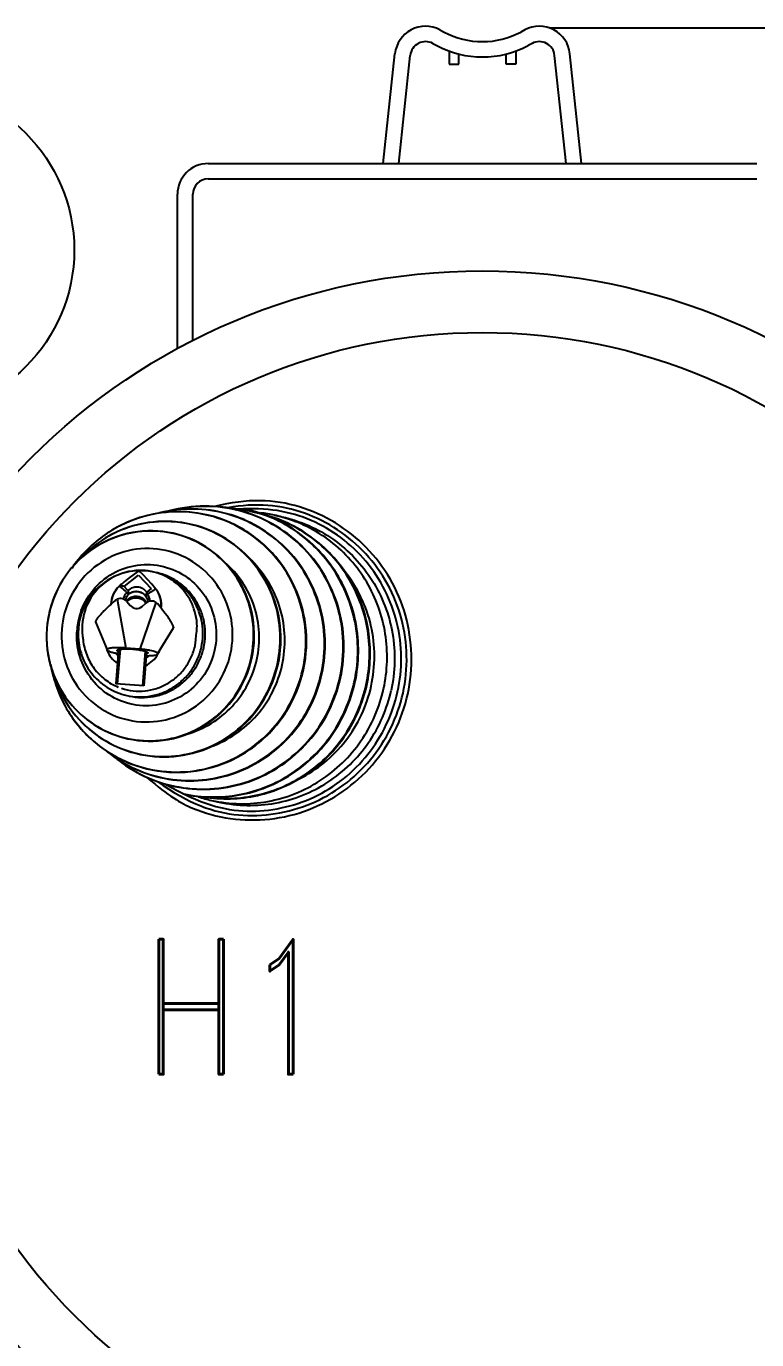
# Model space of a CAD drawing. Header units: millimetres. Extents: x 14764 to 253586, y -11609 to 135872.
# Drawn here: x 248212.1 to 248455.4, y 131231 to 131668.7 of the extents above; entities that cross this region are included whole.
import ezdxf

# ---------------------------------------------------------------- set-up
doc = ezdxf.new("R2010")
doc.units = ezdxf.units.MM
doc.header["$LTSCALE"] = 23.1
doc.header["$PDMODE"] = 3
doc.header["$PDSIZE"] = 1
doc.layers.get('0').update_dxf_attribs({"linetype": 'CONTINUOUS'})
doc.layers.get('Defpoints').update_dxf_attribs({"linetype": 'CONTINUOUS'})
doc.styles.add('DFT', font='simplex.shx', dxfattribs={"width": 0.67, "bigfont": 'dft.shx'})
doc.styles.add('数字与字母', font='romand.shx', dxfattribs={"width": 0.8})
doc.dimstyles.new('INTE$0', dxfattribs={"dimscale": 5, "dimtxt": 4, "dimasz": 3, "dimexe": 3, "dimexo": 0, "dimgap": 1, "dimtad": 1, "dimdec": 3, "dimdsep": 46, "dimtxsty": 'DFT', "dimcen": 0, "dimclrd": 3, "dimclre": 3, "dimclrt": 6, "dimadec": 0, "dimazin": 0, "dimtfac": 1, "dimtdec": 3, "dimtix": 1, "dimtmove": 1, "dimatfit": 0, "dimfxl": 0, "dimtolj": 1, "dimtzin": 0, "dimarcsym": 0})

# ---------------------------------------------------------------- blocks, each defined once
blk = doc.blocks.new('*D221')
at = {"color": 3, "lineweight": -2, "transparency": 16777216}
for p, q in [((248626.45, 131366.69), (248626.45, 130896.13)), ((247990.77, 131344.69), (247990.77, 130896.13)), ((248005.77, 130911.13), (248611.45, 130911.13))]:
    blk.add_line(p, q, dxfattribs=at)
at = {"color": 3, "transparency": 16777216}
for points in [[(248005.77, 130913.63), (248005.77, 130908.63), (247990.77, 130911.13)], [(248611.45, 130913.63), (248611.45, 130908.63), (248626.45, 130911.13)]]:
    blk.add_solid(points, dxfattribs=at)
at = {"layer": 'Defpoints', "color": 0, "transparency": 16777216}
for p in [(248626.45, 131366.69), (247990.77, 131344.69), (248626.45, 130911.13)]:
    blk.add_point(p, dxfattribs=at)
at = {"color": 6, "transparency": 16777216, "insert": (248308.61, 130941.13), "char_height": 40, "attachment_point": 5, "style": 'DFT'}
blk.add_mtext('\\A1;920', dxfattribs=at)
blk = doc.blocks.new('*D222')
at = {"color": 3, "lineweight": -2, "transparency": 16777216}
for p, q in [((248386.35, 131668.18), (248856.51, 131668.18)), ((248841.51, 131653.18), (248841.51, 131051.91)), ((248367.77, 131036.91), (248856.51, 131036.91))]:
    blk.add_line(p, q, dxfattribs=at)
at = {"color": 3, "transparency": 16777216}
for points in [[(248839.01, 131653.18), (248844.01, 131653.18), (248841.51, 131668.18)], [(248839.01, 131051.91), (248844.01, 131051.91), (248841.51, 131036.91)]]:
    blk.add_solid(points, dxfattribs=at)
at = {"layer": 'Defpoints', "color": 0, "transparency": 16777216}
for p in [(248386.35, 131668.18), (248367.77, 131036.91), (248841.51, 131036.91)]:
    blk.add_point(p, dxfattribs=at)
at = {"color": 6, "transparency": 16777216, "insert": (248811.51, 131352.55), "char_height": 40, "attachment_point": 5, "rotation": 90, "style": 'DFT'}
blk.add_mtext('\\A1;955', dxfattribs=at)

msp = doc.modelspace()

# ---------------------------------------------------------------- linework, layer by layer
at = {"color": 0, "linetype": 'ByBlock', "lineweight": 25, "ltscale": 0.5}
for p, q in [((248349.9039, 131667.5422), (248351.2447, 131666.8271)), ((248378.179, 131667.5422), (248376.8382, 131666.8271)), ((248347.4951, 131663.0257), (248348.8359, 131662.3106)), ((248352.9243, 131660.4819), (248352.9243, 131656.1098)), ((248375.1586, 131660.4819), (248375.1586, 131656.1098)), ((248380.5878, 131663.0257), (248379.247, 131662.3106)), ((248331.0099, 131622.9983), (248334.9065, 131659.5931)), ((248336.1575, 131622.9983), (248339.9964, 131659.0512)), ((248352.9243, 131656.1098), (248356.1235, 131656.1098)), ((248356.1235, 131656.1098), (248356.1235, 131659.4944)), ((248371.9594, 131656.1098), (248371.9594, 131659.4944)), ((248375.1586, 131656.1098), (248371.9594, 131656.1098)), ((248391.9254, 131622.9983), (248388.0865, 131659.0512)), ((248397.073, 131622.9983), (248393.1764, 131659.5931)), ((248272.7048, 131622.9983), (248455.3781, 131622.9983)), ((248272.7048, 131617.8796), (248455.3781, 131617.8796)), ((248262.4675, 131561.3442), (248262.4675, 131612.7609)), ((248267.5861, 131564.1789), (248267.5861, 131612.7609)), ((248294.7706, 131505.7999), (248297.2822, 131505.2468)), ((248244.6945, 131482.0264), (248249.5319, 131485.8574)), ((248249.5319, 131485.8574), (248253.7583, 131481.3513)), ((248244.7675, 131483.5738), (248243.1952, 131482.1914)), ((248245.976, 131480.698), (248244.6945, 131482.0264)), ((248253.7583, 131481.3513), (248252.2264, 131480.2002)), ((248242.4034, 131477.7845), (248245.2467, 131461.5258)), ((248245.6061, 131479.9721), (248246.1531, 131479.397)), ((248245.6961, 131477.1825), (248245.6252, 131477.2559)), ((248245.6448, 131477.0296), (248246.7445, 131475.7217)), ((248245.7771, 131477.2131), (248245.6961, 131477.1825)), ((248255.2928, 131476.7579), (248249.9119, 131461.1542)), ((248250.6799, 131475.4083), (248251.9728, 131476.5256)), ((248251.8456, 131478.9436), (248252.4768, 131479.4248)), ((248251.8712, 131476.7277), (248251.9464, 131476.6847)), ((248252.0279, 131476.746), (248251.9464, 131476.6847)), ((248235.227, 131470.3131), (248239.1149, 131460.8782)), ((248255.864, 131459.5443), (248261.1962, 131468.2449)), ((248242.8603, 131461.0369), (248241.9528, 131449.6417)), ((248243.3379, 131461.138), (248242.4193, 131449.6046)), ((248249.9119, 131461.1542), (248245.2467, 131461.5258)), ((248251.7353, 131460.4692), (248250.8167, 131448.9358)), ((248252.1908, 131460.2938), (248251.2833, 131448.8986)), ((248221.0884, 131452.8668), (248221.109, 131452.7987)), ((248251.2833, 131448.8986), (248241.9528, 131449.6417)), ((248273.8364, 131410.7335), (248276.348, 131410.1804))]:
    msp.add_line(p, q, dxfattribs=at)
for points in [[(248249.6428, 131487.2494), (248248.074, 131486.1552), (248246.4209, 131484.9161), (248244.7675, 131483.5738)], [(248255.206, 131481.2456), (248253.9179, 131482.8032), (248252.5174, 131484.3712), (248251.0667, 131485.8743), (248249.6428, 131487.2494)], [(248245.7771, 131477.2131), (248246.0871, 131477.4728), (248246.5706, 131477.7862), (248247.1652, 131478.0559), (248247.8433, 131478.2377), (248248.5676, 131478.3049), (248249.3012, 131478.2453), (248250.0048, 131478.0623), (248250.6441, 131477.7739), (248251.1866, 131477.4128), (248251.6123, 131477.027), (248251.8712, 131476.7277)]]:
    msp.add_lwpolyline(points, dxfattribs=at)
at = {"color": 0, "linetype": 'ByBlock', "lineweight": 25}
for centre, radius in [((248173.0996, 131594.193), 54.9947), ((248364.0414, 131374.6922), 212.5), ((248364.0414, 131374.6922), 192)]:
    msp.add_circle(centre, radius, dxfattribs=at)
at = {"color": 0, "linetype": 'ByBlock', "lineweight": 25, "ltscale": 0.5}
for centre, radius, start, end in [((248345.0863, 131658.5092), 10.2374, 61.927513, 173.922134), ((248382.9966, 131658.5092), 10.2374, 6.077866, 118.072487), ((248364.0414, 131690.8209), 27.193, 241.927513, 298.072487), ((248345.0863, 131658.5092), 5.1187, 61.927513, 173.922134), ((248364.0414, 131690.8209), 32.3117, 241.927513, 298.072487), ((248382.9966, 131658.5092), 5.1187, 6.077866, 118.072487), ((248272.7048, 131612.7609), 10.2374, 90, 180), ((248272.7048, 131612.7609), 5.1187, 90, 180), ((248284.5712, 131459.4615), 47.4476, 77.586724, 83.175017), ((248284.5985, 131459.6062), 47.3002, 74.468231, 77.581399), ((248250.1144, 131467.9546), 19.428, 76.340324, 190.973975), ((248254.2435, 131465.395), 35.371, 150.889315, 155.74342), ((248248.741, 131475.9288), 8.4238, 132.232406, 178.731333), ((248248.7438, 131475.9255), 8.4281, 124.96974, 131.526736), ((248248.6768, 131476.1308), 8.2016, 127.151164, 132.133979), ((248248.7413, 131475.9288), 8.4238, 352.15966, 38.648959), ((248254.4526, 131465.3122), 35.5956, 155.760172, 166.969837), ((248248.7081, 131476.7254), 4.4904, 133.69377, 165.164423), ((248248.6249, 131475.1065), 3.7, 133.946667, 146.744018), ((248248.7259, 131475.0984), 3.7, 24.148882, 36.946199), ((248248.8999, 131476.7101), 4.4904, 5.728684, 37.196723), ((248254.4574, 131465.3339), 35.5956, 168.221562, 179.401868), ((248254.1499, 131465.3903), 35.2831, 167.581452, 168.209336), ((248254.1482, 131465.3905), 35.2814, 166.982257, 167.581243), ((248252.82, 131465.6831), 23.8723, 159.502004, 196.402519), ((248250.6861, 131466.153), 21.3022, 157.449228, 192.235416), ((248254.2359, 131465.3466), 35.374, 179.418806, 184.501206), ((248254.1939, 131465.3426), 35.3318, 184.500111, 191.283876), ((248247.5729, 131464.0121), 9.1436, 193.644084, 200.333349), ((248247.69, 131464.0687), 9.273, 200.409825, 235.893222), ((248247.759, 131464.3976), 7.4536, 217.63274, 227.00413), ((248247.9019, 131464.0519), 9.273, 294.999643, 330.483041), ((248247.8858, 131464.3875), 7.4536, 303.888736, 313.260126), ((248248.0086, 131463.9774), 9.1436, 330.559517, 337.248789), ((248254.0968, 131465.3303), 35.2342, 191.295122, 199.102628), ((248263.3927, 131463.28), 43.7558, 189.804217, 196.869474), ((248253.8765, 131465.2557), 35.0017, 199.105237, 203.190777), ((248258.7025, 131464.2094), 39.287, 196.88452, 200.951518), ((248284.0446, 131457.0702), 47.4478, 251.980563, 257.575951)]:
    msp.add_arc(centre, radius, start, end, dxfattribs=at)
for centre, start_param, end_param in [((248243.5144, 131475.1447), -0.77956846, 0.48823946), ((248253.7779, 131474.3273), -0.48823946, 0.77956846), ((248248.8748, 131477.6066), 2.3620242, 3.92116111)]:
    msp.add_ellipse(centre, major_axis=(0.2286, 2.8706), ratio=0.97511286, start_param=start_param, end_param=end_param, dxfattribs=at)
for points, knots in [([(248339.1793, 131446.1827), (248341.0623, 131454.7351), (248340.5553, 131473.0406), (248326.9394, 131496.5704), (248303.837, 131510.737), (248285.6707, 131511.4708), (248274.8013, 131508.6675)], [0, 0, 0, 0, 0.25186545, 0.50239822, 0.75139022, 1, 1, 1, 1]), ([(248304.4147, 131454.3216), (248305.4818, 131459.1675), (248305.9655, 131469.293), (248301.5888, 131483.7641), (248292.6223, 131495.8965), (248280.0987, 131504.2284), (248265.497, 131507.7659), (248250.5506, 131506.0815), (248237.0437, 131499.4067), (248230.0343, 131492.1334), (248227.2517, 131488.0438)], [0, 0, 0, 0, 0.12583435, 0.25133047, 0.37631313, 0.50083415, 0.62515737, 0.74963744, 0.87455762, 1, 1, 1, 1]), ([(248304.1915, 131454.3708), (248305.1042, 131458.5159), (248305.7259, 131467.113), (248302.9292, 131479.6745), (248296.6476, 131490.8686), (248287.4122, 131499.7159), (248276.0162, 131505.4494), (248263.4432, 131507.5671), (248250.7958, 131505.892), (248243.0307, 131502.3366), (248239.5039, 131500.0463)], [0, 0, 0, 0, 0.12609639, 0.25188323, 0.37717679, 0.50193928, 0.62631723, 0.75058883, 0.87506869, 1, 1, 1, 1]), ([(248310.5993, 131452.9597), (248311.4189, 131456.6816), (248312.1299, 131464.3584), (248310.3177, 131475.7405), (248305.7469, 131486.2991), (248298.6988, 131495.3521), (248289.6199, 131502.3209), (248279.0863, 131506.7548), (248267.7824, 131508.3694), (248260.2018, 131507.493), (248256.5429, 131506.5881)], [0, 0, 0, 0, 0.12591823, 0.25163231, 0.37702361, 0.50202194, 0.62666774, 0.75108819, 0.87546742, 1, 1, 1, 1]), ([(248310.376, 131453.0089), (248311.1936, 131456.7217), (248311.905, 131464.3779), (248310.108, 131475.7292), (248305.567, 131486.2595), (248298.5624, 131495.291), (248289.5379, 131502.2498), (248279.0641, 131506.6893), (248267.8177, 131508.3269), (248260.2701, 131507.477), (248256.6251, 131506.5877)], [0, 0, 0, 0, 0.12608994, 0.25194139, 0.37740911, 0.50241048, 0.62699135, 0.75130184, 0.87556071, 1, 1, 1, 1]), ([(248316.7838, 131451.5979), (248317.6443, 131455.5057), (248318.3826, 131463.5683), (248316.4427, 131475.5146), (248311.5848, 131486.5764), (248304.1139, 131496.027), (248294.5116, 131503.253), (248283.3967, 131507.7779), (248271.504, 131509.3074), (248263.5588, 131508.2594), (248259.7337, 131507.244)], [0, 0, 0, 0, 0.12592625, 0.25164651, 0.3770345, 0.50202441, 0.62665903, 0.7510716, 0.87545259, 1, 1, 1, 1]), ([(248316.5606, 131451.647), (248317.4194, 131455.5474), (248318.158, 131463.5931), (248316.2306, 131475.5136), (248311.3977, 131486.5506), (248303.9638, 131495.9812), (248294.4084, 131503.1958), (248283.3458, 131507.7219), (248271.504, 131509.2673), (248263.5888, 131508.2391), (248259.7764, 131507.2356)], [0, 0, 0, 0, 0.12609203, 0.25194432, 0.37740457, 0.50239526, 0.62696532, 0.75127118, 0.87553786, 1, 1, 1, 1]), ([(248321.5882, 131450.0564), (248323.025, 131456.5814), (248323.2089, 131470.3623), (248315.2178, 131489.2612), (248300.3468, 131503.3012), (248287.4089, 131507.7792), (248273.9826, 131508.7276)], [0, 0, 0, 0, 0.25153977, 0.50213682, 0.75145567, 1, 1, 1, 1]), ([(248337.6009, 131446.5303), (248339.3759, 131454.5919), (248339.022, 131471.8046), (248326.7246, 131494.2189), (248305.536, 131508.373), (248288.5268, 131510.0051), (248279.2735, 131508.2487)], [0, 0, 0, 0, 0.25184057, 0.50241977, 0.75147484, 1, 1, 1, 1]), ([(248335.7876, 131446.9296), (248337.4396, 131454.4316), (248337.3093, 131470.3829), (248326.635, 131491.5557), (248307.7391, 131505.7352), (248292.1451, 131508.4488), (248282.6593, 131507.8041)], [0, 0, 0, 0, 0.25193612, 0.50256151, 0.7515872, 1, 1, 1, 1]), ([(248321.3649, 131450.1055), (248322.7156, 131456.2391), (248323.0454, 131469.1393), (248316.2325, 131487.1096), (248303.1681, 131501.1006), (248291.491, 131506.348), (248285.4516, 131507.7276)], [0, 0, 0, 0, 0.25170742, 0.50242325, 0.75172102, 1, 1, 1, 1]), ([(248295.9787, 131456.1793), (248296.8974, 131460.3515), (248297.3815, 131469.0489), (248293.9192, 131481.5769), (248286.638, 131492.3117), (248276.298, 131500.0796), (248264.0071, 131504.0408), (248251.0888, 131503.7598), (248238.949, 131499.2866), (248232.2228, 131493.8173), (248229.3994, 131490.6365)], [0, 0, 0, 0, 0.12585096, 0.25139552, 0.3764683, 0.5010885, 0.62546587, 0.74991296, 0.87471233, 1, 1, 1, 1]), ([(248295.7554, 131456.2284), (248296.5796, 131459.9713), (248297.1409, 131467.7341), (248294.6157, 131479.0765), (248288.9438, 131489.1843), (248280.6046, 131497.1731), (248270.3146, 131502.3502), (248258.9618, 131504.2625), (248247.5418, 131502.7501), (248240.5303, 131499.5398), (248237.3457, 131497.4719)], [0, 0, 0, 0, 0.12609639, 0.25188324, 0.3771768, 0.50193931, 0.62631726, 0.75058886, 0.87506871, 1, 1, 1, 1]), ([(248325.5212, 131449.1903), (248326.8237, 131455.1049), (248327.204, 131467.5286), (248320.9088, 131484.949), (248308.6701, 131498.771), (248297.6072, 131504.2567), (248291.8339, 131505.8426)], [0, 0, 0, 0, 0.25141458, 0.5020227, 0.7514577, 1, 1, 1, 1]), ([(248325.298, 131449.2395), (248326.5916, 131455.1141), (248326.9846, 131467.4456), (248320.8033, 131484.7562), (248308.7504, 131498.5379), (248297.8297, 131504.0675), (248292.1217, 131505.6931)], [0, 0, 0, 0, 0.25165045, 0.50236582, 0.75171189, 1, 1, 1, 1]), ([(248331.1344, 131447.9542), (248332.4492, 131453.9249), (248332.8393, 131466.461), (248326.5149, 131484.043), (248314.2084, 131498.0045), (248303.0758, 131503.5639), (248297.2642, 131505.1791)], [0, 0, 0, 0, 0.25165749, 0.50237319, 0.75171353, 1, 1, 1, 1]), ([(248297.2821, 131505.2465), (248303.3765, 131503.9045), (248315.1787, 131498.6985), (248328.4101, 131484.6655), (248335.327, 131466.579), (248335.0067, 131453.58), (248333.646, 131447.4012)], [0, 0, 0, 0, 0.24827792, 0.49756778, 0.74828047, 1, 1, 1, 1]), ([(248287.2296, 131458.1059), (248288.2085, 131462.5516), (248288.4361, 131471.9089), (248283.4522, 131484.9306), (248273.8925, 131495.0442), (248261.1933, 131500.6561), (248247.3114, 131500.8975), (248234.3878, 131495.7349), (248224.3952, 131486.0111), (248220.6712, 131477.4237), (248219.6922, 131472.978)], [0, 0, 0, 0, 0.12568761, 0.25097105, 0.37568653, 0.49999967, 0.6243129, 0.74902862, 0.87431229, 1, 1, 1, 1]), ([(248287.0063, 131458.1551), (248287.7257, 131461.4221), (248288.237, 131468.1919), (248286.1296, 131478.1082), (248281.3256, 131487.0067), (248274.2115, 131494.142), (248265.3733, 131498.9249), (248255.5385, 131500.953), (248245.5326, 131500.0641), (248239.2896, 131497.5703), (248236.4213, 131495.9143)], [0, 0, 0, 0, 0.12610333, 0.25190492, 0.37723273, 0.50203678, 0.62644556, 0.75071615, 0.8751516, 1, 1, 1, 1]), ([(248280.1578, 131459.6631), (248280.966, 131463.3335), (248281.1555, 131471.0554), (248277.0504, 131481.7983), (248269.1769, 131490.1373), (248258.7191, 131494.7616), (248247.2862, 131494.9578), (248236.6382, 131490.6973), (248228.4003, 131482.6724), (248225.3287, 131475.5851), (248224.5205, 131471.9148)], [0, 0, 0, 0, 0.12585975, 0.2512161, 0.37586103, 0.5, 0.62413897, 0.7487839, 0.87414026, 1, 1, 1, 1]), ([(248230.4592, 131474.0425), (248231.4819, 131476.7809), (248234.568, 131481.9158), (248241.6349, 131487.3642), (248250.1837, 131489.8355), (248259.0174, 131488.9591), (248266.8967, 131484.8593), (248272.7179, 131478.1126), (248275.6847, 131469.6835), (248275.4858, 131463.688), (248274.8565, 131460.8305)], [0, 0, 0, 0, 0.12579291, 0.25098737, 0.37551347, 0.49964818, 0.62388134, 0.74864707, 0.8740881, 1, 1, 1, 1]), ([(248288.9069, 131457.7365), (248290.1779, 131463.5084), (248289.6165, 131475.9266), (248282.6744, 131486.2624), (248278.2174, 131490.0831)], [0, 0, 0, 0, 0.50168608, 1, 1, 1, 1]), ([(248297.3429, 131455.8789), (248298.682, 131461.9597), (248298.3148, 131474.9638), (248291.6559, 131486.1594), (248287.2644, 131490.5201)], [0, 0, 0, 0, 0.50151693, 1, 1, 1, 1]), ([(248254.7024, 131486.8331), (248252.3586, 131487.3492), (248247.4379, 131487.5499), (248240.4279, 131485.2831), (248234.5907, 131480.7503), (248231.9421, 131476.5625), (248231.0127, 131474.3224)], [0, 0, 0, 0, 0.24874444, 0.49816772, 0.74862766, 1, 1, 1, 1]), ([(248268.3225, 131462.2693), (248269.0878, 131468.0195), (248269.0249, 131470.7101), (248268.1074, 131474.6309), (248266.407, 131478.2736), (248263.9969, 131481.4772), (248260.9819, 131484.1023), (248257.4925, 131486.0338), (248253.6833, 131487.1867), (248251.0362, 131487.4023), (248249.7209, 131487.3698)], [0, 0, 0, 0, 0.12596904, 0.25177594, 0.37730039, 0.50245833, 0.62723136, 0.75166804, 0.87587512, 1, 1, 1, 1]), ([(248270.4368, 131461.8038), (248270.7255, 131463.1147), (248271.0558, 131465.7966), (248270.787, 131469.8322), (248269.7654, 131473.7395), (248268.027, 131477.3738), (248265.6354, 131480.6027), (248262.6772, 131483.3078), (248259.2623, 131485.3891), (248256.7592, 131486.3112), (248255.4793, 131486.646)], [0, 0, 0, 0, 0.12589147, 0.25164387, 0.37715661, 0.50234669, 0.62718303, 0.75168524, 0.87592174, 1, 1, 1, 1]), ([(248271.2195, 131461.6314), (248271.5154, 131462.9752), (248271.8476, 131465.726), (248271.5427, 131469.8615), (248270.4475, 131473.8545), (248268.6032, 131477.5498), (248266.0804, 131480.8057), (248262.9751, 131483.4967), (248259.4086, 131485.5184), (248256.8095, 131486.3691), (248255.4852, 131486.6607)], [0, 0, 0, 0, 0.12591328, 0.25168364, 0.37720104, 0.50238415, 0.62720425, 0.75168811, 0.87591397, 1, 1, 1, 1]), ([(248326.9961, 131448.8655), (248328.4392, 131455.419), (248328.422, 131469.3072), (248322.3728, 131481.8219), (248318.2078, 131487.0408)], [0, 0, 0, 0, 0.50124837, 1, 1, 1, 1]), ([(248240.5112, 131476.2744), (248240.5164, 131477.3641), (248240.9831, 131479.5688), (248242.2964, 131481.3987), (248243.098, 131482.1426)], [0, 0, 0, 0, 0.49909053, 1, 1, 1, 1]), ([(248243.1288, 131482.1106), (248243.1832, 131482.0985), (248243.3108, 131482.0378), (248243.5205, 131481.9034), (248243.7829, 131481.7045), (248244.2238, 131481.3355), (248244.8431, 131480.7568), (248245.3426, 131480.2492), (248245.6061, 131479.9721)], [0, 0, 0, 0, 0.05080804, 0.12695935, 0.22759183, 0.35056919, 0.65134309, 1, 1, 1, 1]), ([(248244.6945, 131482.0264), (248244.5183, 131482.0799), (248244.1999, 131482.1798), (248243.72, 131482.3097), (248243.3315, 131482.3158), (248243.1952, 131482.1914)], [0, 0, 0, 0, 0.3581632, 0.64085405, 1, 1, 1, 1]), ([(248252.2264, 131480.2002), (248251.8699, 131480.6602), (248250.9482, 131481.4397), (248249.2204, 131481.9452), (248247.4343, 131481.7195), (248246.4009, 131481.0958), (248245.976, 131480.698)], [0, 0, 0, 0, 0.24944075, 0.5, 0.75055925, 1, 1, 1, 1]), ([(248245.976, 131480.698), (248246.0076, 131480.4462), (248246.0742, 131480.0137), (248246.1364, 131479.5801), (248246.1531, 131479.397)], [0, 0, 0, 0, 0.57983397, 1, 1, 1, 1]), ([(248252.4768, 131479.4248), (248252.7816, 131479.6571), (248253.3564, 131480.0799), (248254.0608, 131480.5539), (248254.5551, 131480.8486), (248254.8455, 131481.0032), (248255.0733, 131481.1021), (248255.2085, 131481.1414), (248255.2638, 131481.1443)], [0, 0, 0, 0, 0.34918947, 0.65023064, 0.77318737, 0.87367728, 0.94956179, 1, 1, 1, 1]), ([(248256.9222, 131474.9674), (248257.0894, 131476.0438), (248256.9777, 131478.2941), (248255.9711, 131480.3085), (248255.2977, 131481.1699)], [0, 0, 0, 0, 0.49909094, 1, 1, 1, 1]), ([(248241.7089, 131477.3376), (248240.8393, 131476.5727), (248239.5896, 131475.4365), (248238.0371, 131473.9268), (248237.0524, 131472.9139), (248236.2474, 131472.0222), (248235.6619, 131471.2909), (248235.3286, 131470.7835), (248235.2132, 131470.4758), (248235.2096, 131470.3553), (248235.227, 131470.3131)], [0, 0, 0, 0, 0.35996818, 0.52479294, 0.67297075, 0.79908094, 0.89774508, 0.96464507, 0.98582974, 1, 1, 1, 1]), ([(248245.1394, 131477.4863), (248245.2306, 131477.919), (248245.577, 131478.7602), (248246.5114, 131479.7501), (248247.7386, 131480.3512), (248248.6511, 131480.4403), (248249.0977, 131480.4048)], [0, 0, 0, 0, 0.24831427, 0.49772022, 0.74842919, 1, 1, 1, 1]), ([(248245.9944, 131477.6844), (248245.9664, 131477.588), (248245.9217, 131477.4528), (248245.8442, 131477.2968), (248245.801, 131477.2353), (248245.7771, 131477.2131)], [0, 0, 0, 0, 0.57556194, 0.81244919, 1, 1, 1, 1]), ([(248246.0571, 131477.7705), (248246.4358, 131478.1353), (248247.3629, 131478.7095), (248248.4438, 131478.8488), (248248.9704, 131478.8068)], [0, 0, 0, 0, 0.4988511, 1, 1, 1, 1]), ([(248246.1531, 131479.397), (248246.5406, 131479.758), (248247.4824, 131480.3228), (248249.1073, 131480.526), (248250.6796, 131480.0682), (248251.5202, 131479.3614), (248251.8456, 131478.9436)], [0, 0, 0, 0, 0.24943898, 0.49999994, 0.75056092, 1, 1, 1, 1]), ([(248248.9704, 131478.8068), (248249.497, 131478.7649), (248250.5422, 131478.4563), (248251.3668, 131477.7426), (248251.683, 131477.3224)], [0, 0, 0, 0, 0.5011489, 1, 1, 1, 1]), ([(248249.0977, 131480.4048), (248249.5442, 131480.3692), (248250.4311, 131480.1368), (248251.5477, 131479.349), (248252.3137, 131478.2237), (248252.5225, 131477.3382), (248252.5441, 131476.8966)], [0, 0, 0, 0, 0.25157081, 0.50227978, 0.75168573, 1, 1, 1, 1]), ([(248251.7312, 131477.2275), (248251.7436, 131477.1279), (248251.7664, 131476.9873), (248251.8182, 131476.821), (248251.8511, 131476.7535), (248251.8712, 131476.7277)], [0, 0, 0, 0, 0.57556176, 0.81244904, 1, 1, 1, 1]), ([(248252.2264, 131480.2002), (248252.1554, 131479.9565), (248252.0211, 131479.54), (248251.891, 131479.1218), (248251.8456, 131478.9436)], [0, 0, 0, 0, 0.57983397, 1, 1, 1, 1]), ([(248261.1962, 131468.2449), (248261.22, 131468.2838), (248261.2356, 131468.4033), (248261.1703, 131468.7254), (248260.9215, 131469.2792), (248260.4592, 131470.094), (248259.8055, 131471.1018), (248258.9934, 131472.2577), (248257.6995, 131473.9942), (248256.6454, 131475.3139), (248255.9078, 131476.2067)], [0, 0, 0, 0, 0.01417026, 0.03535493, 0.10225492, 0.20091906, 0.32702925, 0.47520706, 0.64003182, 1, 1, 1, 1]), ([(248219.6922, 131472.978), (248218.7133, 131468.5323), (248218.4857, 131459.1749), (248223.4696, 131446.1533), (248233.0293, 131436.0397), (248245.7285, 131430.4278), (248259.6104, 131430.1864), (248272.534, 131435.349), (248282.5266, 131445.0728), (248286.2506, 131453.6602), (248287.2296, 131458.1059)], [0, 0, 0, 0, 0.12568761, 0.25097105, 0.37568653, 0.49999967, 0.6243129, 0.74902862, 0.87431229, 1, 1, 1, 1]), ([(248224.5205, 131471.9148), (248223.7123, 131468.2444), (248223.5228, 131460.5225), (248227.6278, 131449.7796), (248235.5014, 131441.4406), (248245.9592, 131436.8163), (248257.3921, 131436.6202), (248268.0401, 131440.8806), (248276.2779, 131448.9055), (248279.3495, 131455.9928), (248280.1578, 131459.6631)], [0, 0, 0, 0, 0.12585975, 0.2512161, 0.37586103, 0.5, 0.62413897, 0.7487839, 0.87414026, 1, 1, 1, 1]), ([(248274.8565, 131460.8305), (248274.2273, 131457.9728), (248271.8891, 131452.4478), (248265.6553, 131446.0443), (248257.5377, 131442.3671), (248248.6643, 131441.9572), (248240.2793, 131444.8738), (248233.5597, 131450.709), (248229.4362, 131458.6234), (248228.7937, 131464.5802), (248229.0166, 131467.4951)], [0, 0, 0, 0, 0.12591179, 0.25135266, 0.37611817, 0.50035115, 0.62448583, 0.74901211, 0.87420686, 1, 1, 1, 1]), ([(248229.4011, 131467.0087), (248229.303, 131464.5849), (248229.9465, 131459.6707), (248233.3393, 131453.1034), (248238.7494, 131448.1002), (248243.3001, 131446.2148), (248245.6444, 131445.6986)], [0, 0, 0, 0, 0.25137251, 0.50183261, 0.75125582, 1, 1, 1, 1]), ([(248231.0416, 131464.2562), (248231.2153, 131462.544), (248232.0239, 131459.1547), (248234.5369, 131454.5971), (248238.1646, 131450.8897), (248241.1647, 131449.1635), (248242.7428, 131448.524)], [0, 0, 0, 0, 0.25137513, 0.50182884, 0.75129776, 1, 1, 1, 1]), ([(248245.2467, 131461.5258), (248244.8307, 131461.5589), (248244.0148, 131461.6094), (248242.8316, 131461.6401), (248241.7477, 131461.6234), (248240.8093, 131461.5612), (248240.1377, 131461.4696), (248239.7052, 131461.3687), (248239.4632, 131461.2899), (248239.2803, 131461.2025), (248239.1547, 131461.1071), (248239.0889, 131460.9922), (248239.101, 131460.9121), (248239.115, 131460.8782)], [0, 0, 0, 0, 0.1952324, 0.3823676, 0.55365924, 0.70223227, 0.82222367, 0.8702618, 0.9098512, 0.94109164, 0.96472875, 0.98282994, 1, 1, 1, 1]), ([(248239.115, 131460.8782), (248239.1392, 131460.8199), (248239.2468, 131460.701), (248239.609, 131460.4726), (248240.3233, 131460.2143), (248241.4254, 131459.9373), (248242.2772, 131459.7868), (248242.748, 131459.7152)], [0, 0, 0, 0, 0.04887532, 0.1192811, 0.33141529, 0.63134471, 1, 1, 1, 1]), ([(248242.3763, 131460.6367), (248242.363, 131460.6713), (248242.3597, 131460.7602), (248242.4604, 131460.8728), (248242.6297, 131460.9652), (248242.772, 131461.0135), (248242.8557, 131461.0376)], [0, 0, 0, 0, 0.16130972, 0.34986178, 0.62097599, 1, 1, 1, 1]), ([(248242.7977, 131460.3089), (248242.697, 131460.3561), (248242.5389, 131460.4396), (248242.4012, 131460.5721), (248242.3763, 131460.6367)], [0, 0, 0, 0, 0.61621347, 1, 1, 1, 1]), ([(248242.8557, 131461.0376), (248242.9159, 131461.0549), (248243.221, 131461.1309), (248243.5335, 131461.173), (248243.7837, 131461.1988)], [0, 0, 0, 0, 0.19961622, 1, 1, 1, 1]), ([(248243.7837, 131461.1988), (248244.3296, 131461.2552), (248245.5938, 131461.2935), (248247.5685, 131461.2048), (248249.5324, 131460.9798), (248250.7746, 131460.7419), (248251.3047, 131460.5998)], [0, 0, 0, 0, 0.21742101, 0.5, 0.78257899, 1, 1, 1, 1]), ([(248243.8633, 131448.1111), (248245.1119, 131447.6961), (248247.7067, 131447.1296), (248251.6865, 131447.1204), (248255.5877, 131447.9491), (248259.2377, 131449.5798), (248262.478, 131451.9404), (248265.1677, 131454.928), (248267.1897, 131458.4102), (248268.0353, 131460.9653), (248268.3225, 131462.2693)], [0, 0, 0, 0, 0.12412488, 0.24833196, 0.37276864, 0.49754167, 0.62269961, 0.74822406, 0.87403096, 1, 1, 1, 1]), ([(248245.6444, 131445.6986), (248246.9687, 131445.407), (248249.6848, 131445.0873), (248253.7706, 131445.4239), (248257.719, 131446.5616), (248261.376, 131448.4567), (248264.6019, 131451.0355), (248267.273, 131454.1992), (248269.2869, 131457.8241), (248270.1409, 131460.4599), (248270.4368, 131461.8038)], [0, 0, 0, 0, 0.12408602, 0.24831191, 0.37279572, 0.49761585, 0.62279896, 0.74831677, 0.87408573, 1, 1, 1, 1]), ([(248246.4271, 131445.5263), (248247.7514, 131445.2346), (248250.4675, 131444.915), (248254.5533, 131445.2515), (248258.5017, 131446.3893), (248262.1588, 131448.2843), (248265.3846, 131450.8631), (248268.0558, 131454.0268), (248270.0696, 131457.6517), (248270.9236, 131460.2876), (248271.2195, 131461.6314)], [0, 0, 0, 0, 0.12408603, 0.24831189, 0.37279575, 0.49761585, 0.62279896, 0.74831636, 0.87408672, 1, 1, 1, 1]), ([(248255.8638, 131459.5443), (248255.883, 131459.5755), (248255.9076, 131459.6528), (248255.8609, 131459.7766), (248255.752, 131459.8906), (248255.5852, 131460.0059), (248255.3587, 131460.1221), (248254.9477, 131460.2901), (248254.2989, 131460.4869), (248253.3822, 131460.6968), (248252.3146, 131460.8848), (248251.1415, 131461.0418), (248250.3279, 131461.1211), (248249.9119, 131461.1542)], [0, 0, 0, 0, 0.01717006, 0.03527125, 0.05890836, 0.0901488, 0.1297382, 0.17777633, 0.29776773, 0.44634076, 0.6176324, 0.8047676, 1, 1, 1, 1]), ([(248251.3047, 131460.5998), (248251.3969, 131460.5751), (248251.6989, 131460.4893), (248251.9975, 131460.3867), (248252.1955, 131460.2938)], [0, 0, 0, 0, 0.30377457, 1, 1, 1, 1]), ([(248252.0925, 131458.971), (248252.5687, 131458.9672), (248253.4336, 131458.9809), (248254.5656, 131459.08), (248255.3119, 131459.222), (248255.7056, 131459.3902), (248255.8307, 131459.4905), (248255.8638, 131459.5443)], [0, 0, 0, 0, 0.36865529, 0.66858471, 0.8807189, 0.95112468, 1, 1, 1, 1]), ([(248252.6054, 131459.8221), (248252.5706, 131459.7622), (248252.4137, 131459.6531), (248252.2444, 131459.5958), (248252.1375, 131459.565)], [0, 0, 0, 0, 0.38379152, 1, 1, 1, 1]), ([(248252.1955, 131460.2938), (248252.2743, 131460.2568), (248252.4072, 131460.1865), (248252.5598, 131460.0685), (248252.6413, 131459.9414), (248252.624, 131459.8541), (248252.6054, 131459.8221)], [0, 0, 0, 0, 0.37902864, 0.65014449, 0.83869485, 1, 1, 1, 1]), ([(248220.224, 131456.1316), (248221.0313, 131451.2514), (248224.337, 131441.7064), (248233.7907, 131429.9752), (248246.647, 131422.1681), (248261.3842, 131419.2448), (248276.2493, 131421.5454), (248289.4829, 131428.7892), (248299.5334, 131440.0835), (248303.3476, 131449.4757), (248304.4147, 131454.3216)], [0, 0, 0, 0, 0.12544224, 0.25036226, 0.37484222, 0.49916543, 0.62368654, 0.74866935, 0.8741656, 1, 1, 1, 1]), ([(248221.0863, 131452.8684), (248222.3131, 131448.7965), (248226.1209, 131441.009), (248235.2596, 131431.8524), (248246.8648, 131426.173), (248259.6819, 131424.6065), (248272.3273, 131427.3136), (248283.4429, 131433.9971), (248291.8463, 131443.9116), (248295.06, 131452.0074), (248295.9787, 131456.1793)], [0, 0, 0, 0, 0.12528722, 0.25008623, 0.37453316, 0.49891061, 0.62353107, 0.74860416, 0.87414895, 1, 1, 1, 1]), ([(248221.7031, 131451.4723), (248223.1291, 131448.1442), (248227.0444, 131441.9044), (248235.4961, 131434.8705), (248245.709, 131430.8356), (248256.6705, 131430.2112), (248267.3002, 131433.0537), (248276.5555, 131439.0788), (248283.5326, 131447.6775), (248286.2221, 131454.5939), (248287.0063, 131458.1551)], [0, 0, 0, 0, 0.12518012, 0.24981185, 0.37410342, 0.49839521, 0.62302757, 0.74820845, 0.87392992, 1, 1, 1, 1]), ([(248225.4217, 131443.3387), (248227.4427, 131440.1239), (248232.4569, 131434.2646), (248242.1852, 131428.0938), (248253.2915, 131425.0593), (248264.805, 131425.4345), (248275.7293, 131429.1811), (248285.1231, 131435.9715), (248292.1797, 131445.2045), (248294.9312, 131452.4854), (248295.7554, 131456.2284)], [0, 0, 0, 0, 0.12493149, 0.24941146, 0.37368306, 0.49806094, 0.62282334, 0.74811682, 0.87390362, 1, 1, 1, 1]), ([(248226.2989, 131440.0958), (248228.5372, 131436.5355), (248234.0902, 131430.0464), (248244.8641, 131423.2124), (248257.1639, 131419.8519), (248269.9148, 131420.2674), (248282.0131, 131424.4167), (248292.4165, 131431.9368), (248300.2314, 131442.1621), (248303.2787, 131450.2255), (248304.1915, 131454.3708)], [0, 0, 0, 0, 0.12493149, 0.24941146, 0.37368306, 0.49806094, 0.62282334, 0.74811682, 0.87390362, 1, 1, 1, 1]), ([(248265.6152, 131432.8708), (248271.2656, 131434.4655), (248281.9091, 131440.929), (248287.6357, 131451.964), (248288.9069, 131457.7365)], [0, 0, 0, 0, 0.49831363, 1, 1, 1, 1]), ([(248273.6417, 131428.6737), (248279.4596, 131430.786), (248290.2072, 131438.149), (248296.0037, 131449.7973), (248297.3429, 131455.8789)], [0, 0, 0, 0, 0.49848279, 1, 1, 1, 1]), ([(248239.0095, 131427.0036), (248241.9497, 131424.6447), (248248.4609, 131420.6634), (248259.398, 131417.3783), (248270.8208, 131416.9759), (248281.9885, 131419.4856), (248292.189, 131424.7403), (248300.7734, 131432.4025), (248307.1999, 131441.9714), (248309.7796, 131449.2375), (248310.5993, 131452.9597)], [0, 0, 0, 0, 0.12453262, 0.24891183, 0.37333223, 0.49797799, 0.6229763, 0.74836765, 0.87408177, 1, 1, 1, 1]), ([(248239.0873, 131426.9669), (248242.0215, 131424.6283), (248248.5139, 131420.6857), (248259.4083, 131417.4467), (248270.7787, 131417.0751), (248281.8923, 131419.599), (248292.0435, 131424.8527), (248300.5884, 131432.5016), (248306.9878, 131442.0486), (248309.5584, 131449.2959), (248310.376, 131453.0089)], [0, 0, 0, 0, 0.12443944, 0.24869836, 0.37300881, 0.49758962, 0.62259092, 0.7480586, 0.87391004, 1, 1, 1, 1]), ([(248241.6285, 131425.0693), (248244.673, 131422.54), (248251.443, 131418.2497), (248262.8787, 131414.6397), (248274.8675, 131414.0752), (248286.6185, 131416.5982), (248297.3699, 131422.0361), (248306.4264, 131430.0345), (248313.2061, 131440.0618), (248315.9232, 131447.6896), (248316.7838, 131451.5979)], [0, 0, 0, 0, 0.12454751, 0.2489285, 0.37334102, 0.49797557, 0.62296545, 0.74835345, 0.87407374, 1, 1, 1, 1]), ([(248241.6748, 131425.0555), (248244.7129, 131422.543), (248251.464, 131418.2842), (248262.8599, 131414.7112), (248274.8012, 131414.1708), (248286.504, 131416.7038), (248297.2125, 131422.1393), (248306.2353, 131430.1255), (248312.9921, 131440.1343), (248315.7016, 131447.7464), (248316.5606, 131451.647)], [0, 0, 0, 0, 0.1244623, 0.24872903, 0.37303485, 0.49760484, 0.62259546, 0.74805567, 0.87390795, 1, 1, 1, 1]), ([(248264.2365, 131412.909), (248270.3367, 131411.556), (248283.2468, 131411.3035), (248301.1701, 131418.4616), (248315.0568, 131431.9568), (248320.2286, 131443.8821), (248321.5882, 131450.0564)], [0, 0, 0, 0, 0.24853356, 0.49792635, 0.74853515, 1, 1, 1, 1]), ([(248264.5607, 131412.9003), (248270.6214, 131411.6142), (248283.4242, 131411.4691), (248301.1601, 131418.6772), (248314.8939, 131432.1243), (248320.0141, 131443.9712), (248321.3649, 131450.1055)], [0, 0, 0, 0, 0.24827896, 0.49757655, 0.74829237, 1, 1, 1, 1]), ([(248252.3207, 131418.418), (248259.6253, 131412.0666), (248267.2954, 131407.6701), (248280.0558, 131404.1777), (248293.3034, 131403.9915), (248310.4351, 131408.1228), (248329.1461, 131421.1977), (248337.2934, 131437.6184), (248339.1793, 131446.1827)], [0, 0, 0, 0, 0.12491841, 0.24969781, 0.37455776, 0.49967812, 0.74919001, 1, 1, 1, 1]), ([(248255.703, 131417.0677), (248266.5334, 131409.4837), (248282.647, 131403.8713), (248307.7751, 131407.86), (248328.2968, 131423.0347), (248335.8287, 131438.4823), (248337.6009, 131446.5303)], [0, 0, 0, 0, 0.24860141, 0.49765594, 0.74821605, 1, 1, 1, 1]), ([(248258.3034, 131416.2332), (248270.3461, 131409.4307), (248285.6369, 131405.345), (248308.7392, 131410.2771), (248327.3178, 131425.0077), (248334.1357, 131439.428), (248335.7876, 131446.9296)], [0, 0, 0, 0, 0.24841269, 0.49743849, 0.74806394, 1, 1, 1, 1]), ([(248271.1438, 131411.9299), (248277.0498, 131410.9426), (248289.3954, 131411.2719), (248306.3112, 131418.6734), (248319.3443, 131431.8391), (248324.2186, 131443.2749), (248325.5212, 131449.1903)], [0, 0, 0, 0, 0.2485422, 0.49797712, 0.74858531, 1, 1, 1, 1]), ([(248271.4737, 131411.9437), (248277.3367, 131411.0207), (248289.5707, 131411.4508), (248306.2989, 131418.8946), (248319.1808, 131432.008), (248324.0043, 131443.3645), (248325.298, 131449.2395)], [0, 0, 0, 0, 0.24828809, 0.49763408, 0.74834946, 1, 1, 1, 1]), ([(248273.8365, 131410.7336), (248279.9308, 131409.3916), (248292.8282, 131409.1587), (248310.7303, 131416.3361), (248324.6043, 131429.8444), (248329.7739, 131441.7755), (248331.1344, 131447.9542)], [0, 0, 0, 0, 0.24827853, 0.49756903, 0.74828447, 1, 1, 1, 1]), ([(248276.3481, 131410.1807), (248282.4424, 131408.8387), (248295.3398, 131408.6057), (248313.2418, 131415.783), (248327.116, 131429.2911), (248332.2854, 131441.2224), (248333.646, 131447.4012)], [0, 0, 0, 0, 0.24827792, 0.49756778, 0.74828047, 1, 1, 1, 1]), ([(248302.9838, 131417.9119), (248308.956, 131420.8984), (248319.7033, 131429.7147), (248325.5529, 131442.3117), (248326.9961, 131448.8655)], [0, 0, 0, 0, 0.49875153, 1, 1, 1, 1])]:
    msp.add_open_spline(points, degree=3, knots=knots, dxfattribs=at)
for points in [[(248241.7089, 131477.3376), (248241.9156, 131477.5194), (248242.1519, 131477.6724), (248242.4034, 131477.7845)], [(248255.9078, 131476.2067), (248255.7325, 131476.419), (248255.5234, 131476.6075), (248255.2928, 131476.7579)]]:
    msp.add_open_spline(points, degree=3, dxfattribs=at)

# ---------------------------------------------------------------- texts
at = {"color": 0, "linetype": 'ByBlock', "lineweight": 25, "ltscale": 0.5, "style": '数字与字母', "width": 0.8}
msp.add_text('H1', height=45, dxfattribs=at).set_placement((248250.0513, 131319.4959))

# ---------------------------------------------------------------- dimensions: what is measured, and where the dimension line sits
dim = msp.add_linear_dim(base=(248841.514, 131036.9136), p1=(248386.3486, 131668.1822), p2=(248367.7656, 131036.9136), angle=90, text='955', dimstyle='INTE$0', override={"dimtxt": 8, "dimgap": 2})
dim.commit()
dim.dimension.update_dxf_attribs({"geometry": '*D222', "text_midpoint": (248811.514, 131352.5479)})
dim = msp.add_linear_dim(base=(248626.4529, 130911.1266), p1=(247990.7668, 131344.6917), p2=(248626.4529, 131366.6922), text='920', dimstyle='INTE$0', override={"dimtxt": 8, "dimgap": 2})
dim.commit()
dim.dimension.update_dxf_attribs({"geometry": '*D221', "text_midpoint": (248308.6099, 130941.1266)})

doc.saveas('drawing.dxf')
